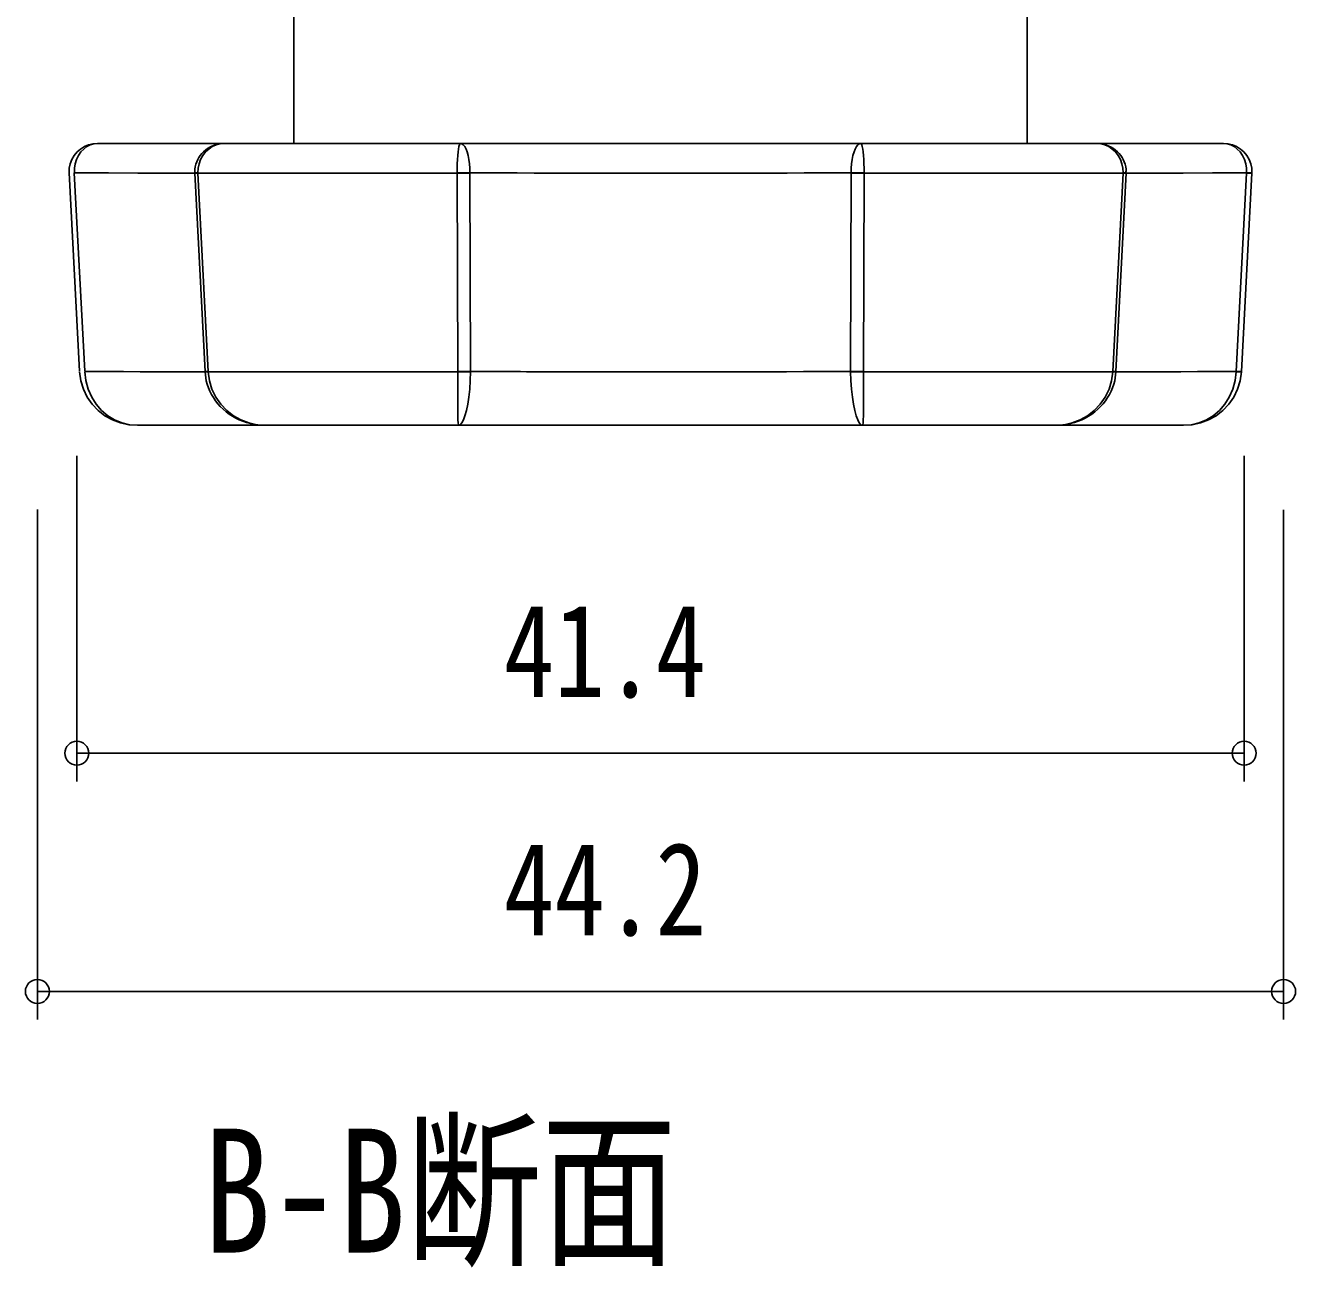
# Model space of a CAD drawing. Units: millimetres on the paper. Extents: x -420 to 420, y -297 to 297.
# Drawn here: x 86.99 to 132.04, y -86.66 to -42.58 of the extents above; entities that cross this region are included whole.
import ezdxf
from ezdxf.enums import TextEntityAlignment as Align

# ---------------------------------------------------------------- set-up
doc = ezdxf.new("R2010")
doc.units = ezdxf.units.MM
for name, color, linetype in [('0-2_USER1', 3, 'Continuous'), ('0-5_YKK_13', 4, 'Continuous'), ('0-7_YKK_D', 6, 'Continuous')]:
    doc.layers.add(name, color=color, linetype=linetype)
doc.styles.add('ＭＳ ゴシック', font='')
doc.styles.get('ＭＳ ゴシック').set_extended_font_data('MS Gothic')

msp = doc.modelspace()

# ---------------------------------------------------------------- linework, layer by layer
at = {"layer": '0-5_YKK_13'}
for p, q in [((96.513, -41.271), (96.513, -46.771)), ((122.513, -41.271), (122.513, -46.771)), ((94.025, -46.771), (102.24, -46.771)), ((116.786, -46.771), (124.93, -46.771)), ((88.906, -54.853), (88.535, -47.814)), ((89.093, -54.849), (88.723, -47.809)), ((93.108, -47.814), (92.998, -47.817)), ((93.358, -54.861), (92.999, -47.822)), ((93.108, -47.823), (92.999, -47.822)), ((93.108, -47.823), (102.301, -47.823)), ((93.469, -54.862), (93.108, -47.823)), ((102.301, -47.814), (102.754, -47.814)), ((102.301, -47.823), (102.754, -47.819)), ((102.323, -54.862), (102.301, -47.823)), ((102.754, -47.819), (102.778, -54.858)), ((116.254, -54.858), (116.278, -47.819)), ((116.278, -47.814), (116.731, -47.814)), ((116.278, -47.819), (116.731, -47.823)), ((116.731, -47.823), (116.709, -54.862)), ((125.917, -47.823), (116.731, -47.823)), ((125.556, -54.862), (125.917, -47.823)), ((125.667, -54.861), (126.026, -47.822)), ((125.917, -47.814), (126.026, -47.817)), ((125.917, -47.823), (126.026, -47.822)), ((129.927, -54.858), (130.3, -47.819)), ((130.115, -54.863), (130.488, -47.824)), ((130.3, -47.819), (130.49, -47.824)), ((130.301, -47.814), (130.49, -47.814)), ((93.469, -54.862), (93.358, -54.861)), ((93.47, -54.875), (93.358, -54.878)), ((102.323, -54.875), (93.47, -54.875)), ((102.323, -54.862), (102.778, -54.858)), ((102.323, -54.875), (102.778, -54.875)), ((116.254, -54.858), (116.709, -54.862)), ((116.254, -54.875), (116.709, -54.875)), ((116.709, -54.875), (125.555, -54.875)), ((125.555, -54.875), (125.666, -54.878)), ((125.556, -54.862), (125.667, -54.861)), ((129.926, -54.875), (130.115, -54.875)), ((129.927, -54.858), (130.116, -54.863)), ((102.18, -56.771), (95.473, -56.771)), ((123.481, -56.771), (116.846, -56.771))]:
    msp.add_line(p, q, dxfattribs=at)
for points in [[(88.535, -47.814), (88.542, -47.65), (88.575, -47.489), (88.634, -47.337), (88.717, -47.197), (88.822, -47.073), (88.944, -46.967), (89.081, -46.883), (89.23, -46.821), (89.386, -46.783), (89.546, -46.771)], [(88.725, -47.814), (88.73, -47.65), (88.757, -47.49), (88.804, -47.337), (88.871, -47.198), (88.956, -47.073), (89.055, -46.967), (89.166, -46.883), (89.288, -46.821), (89.415, -46.783), (89.546, -46.771), (90.027, -46.771), (90.471, -46.771), (90.885, -46.771), (91.277, -46.771), (91.649, -46.771), (91.993, -46.771), (92.315, -46.771), (92.617, -46.771), (92.898, -46.771), (93.158, -46.771), (93.401, -46.771), (93.624, -46.771), (93.816, -46.771), (93.913, -46.771), (93.97, -46.771), (94.025, -46.771)], [(93.007, -47.816), (93.003, -47.776), (93, -47.736), (93, -47.683), (93.011, -47.595), (93.033, -47.508), (93.063, -47.423), (93.099, -47.342), (93.141, -47.265), (93.19, -47.192), (93.246, -47.124), (93.307, -47.062), (93.375, -47.003), (93.447, -46.95), (93.524, -46.904), (93.606, -46.863), (93.691, -46.83), (93.779, -46.804), (93.869, -46.785), (93.96, -46.774), (94.001, -46.772), (94.024, -46.771), (94.047, -46.771)], [(93.108, -47.814), (93.114, -47.65), (93.145, -47.489), (93.2, -47.337), (93.278, -47.197), (93.375, -47.073), (93.489, -46.967), (93.616, -46.883), (93.754, -46.821), (93.899, -46.783), (94.047, -46.771)], [(102.24, -46.771), (102.86, -46.771), (103.497, -46.771), (104.15, -46.771), (104.821, -46.771), (105.506, -46.771), (106.663, -46.771), (108.075, -46.771), (109.513, -46.771), (110.951, -46.771), (112.363, -46.771), (113.52, -46.771), (114.205, -46.771), (114.876, -46.771), (115.53, -46.771), (116.166, -46.771), (116.786, -46.771)], [(102.301, -47.814), (102.302, -47.65), (102.305, -47.489), (102.312, -47.337), (102.321, -47.197), (102.332, -47.073), (102.346, -46.967), (102.362, -46.883), (102.379, -46.821), (102.398, -46.783), (102.418, -46.771)], [(116.278, -47.814), (115.243, -47.817), (114.608, -47.818), (114.002, -47.82), (113.129, -47.821), (111.345, -47.823), (109.516, -47.823), (107.687, -47.823), (105.903, -47.821), (105.03, -47.82), (104.424, -47.818), (103.789, -47.817), (102.754, -47.814), (102.752, -47.65), (102.741, -47.49), (102.721, -47.337), (102.692, -47.198), (102.657, -47.073), (102.615, -46.967), (102.57, -46.883), (102.52, -46.821), (102.47, -46.783), (102.418, -46.771)], [(116.278, -47.814), (116.28, -47.65), (116.292, -47.49), (116.312, -47.337), (116.34, -47.198), (116.376, -47.073), (116.417, -46.967), (116.463, -46.883), (116.512, -46.821), (116.563, -46.783), (116.614, -46.771)], [(116.731, -47.814), (116.731, -47.65), (116.727, -47.489), (116.721, -47.337), (116.712, -47.197), (116.7, -47.073), (116.686, -46.967), (116.671, -46.883), (116.653, -46.821), (116.634, -46.783), (116.614, -46.771)], [(124.93, -46.771), (125.039, -46.771), (125.112, -46.771), (125.21, -46.771), (125.402, -46.771), (125.625, -46.771), (125.868, -46.771), (126.129, -46.771), (126.409, -46.771), (126.711, -46.771), (127.033, -46.771), (127.378, -46.771), (127.749, -46.771), (128.141, -46.771), (128.556, -46.771), (128.999, -46.771), (129.479, -46.771)], [(126.018, -47.816), (126.022, -47.776), (126.024, -47.736), (126.024, -47.683), (126.014, -47.595), (125.991, -47.508), (125.962, -47.423), (125.926, -47.342), (125.883, -47.265), (125.834, -47.192), (125.779, -47.124), (125.718, -47.062), (125.65, -47.003), (125.578, -46.95), (125.5, -46.904), (125.419, -46.863), (125.334, -46.83), (125.246, -46.804), (125.156, -46.785), (125.064, -46.774), (125.024, -46.772), (125.001, -46.771), (124.978, -46.771)], [(125.917, -47.814), (125.911, -47.65), (125.88, -47.489), (125.824, -47.337), (125.747, -47.197), (125.65, -47.073), (125.536, -46.967), (125.409, -46.883), (125.27, -46.821), (125.126, -46.783), (124.978, -46.771)], [(130.301, -47.814), (130.295, -47.65), (130.269, -47.49), (130.221, -47.337), (130.154, -47.198), (130.07, -47.073), (129.97, -46.967), (129.859, -46.883), (129.738, -46.821), (129.61, -46.783), (129.479, -46.771)], [(130.49, -47.814), (130.483, -47.65), (130.45, -47.489), (130.391, -47.337), (130.308, -47.197), (130.204, -47.073), (130.081, -46.967), (129.944, -46.883), (129.795, -46.821), (129.639, -46.783), (129.479, -46.771)], [(88.726, -47.814), (89.939, -47.818), (90.974, -47.82), (91.458, -47.821), (92.029, -47.822), (92.999, -47.822)], [(130.301, -47.814), (129.088, -47.818), (128.052, -47.82), (127.568, -47.821), (126.996, -47.822), (126.026, -47.822)], [(88.91, -54.875), (88.952, -55.188), (89.043, -55.487), (89.179, -55.768), (89.355, -56.021), (89.567, -56.242), (89.808, -56.429), (90.072, -56.576), (90.356, -56.684), (90.653, -56.749), (90.958, -56.771)], [(93.36, -54.878), (92.777, -54.873), (91.602, -54.871), (91.063, -54.869), (90.47, -54.866), (89.819, -54.862), (89.099, -54.858)], [(89.099, -54.875), (89.136, -55.187), (89.217, -55.486), (89.34, -55.767), (89.498, -56.02), (89.689, -56.242), (89.908, -56.429), (90.148, -56.576), (90.407, -56.684), (90.679, -56.749), (90.958, -56.771)], [(95.495, -56.771), (95.413, -56.768), (95.331, -56.764), (95.237, -56.756), (95.101, -56.737), (94.966, -56.708), (94.832, -56.671), (94.701, -56.627), (94.572, -56.574), (94.448, -56.513), (94.328, -56.445), (94.213, -56.37), (94.103, -56.288), (93.999, -56.199), (93.901, -56.103), (93.812, -56.004), (93.73, -55.9), (93.655, -55.79), (93.588, -55.675), (93.528, -55.557), (93.478, -55.437), (93.436, -55.316), (93.403, -55.193), (93.384, -55.086), (93.373, -54.982), (93.363, -54.878)], [(93.47, -54.875), (93.512, -55.188), (93.603, -55.487), (93.739, -55.768), (93.915, -56.021), (94.127, -56.242), (94.366, -56.429), (94.627, -56.576), (94.908, -56.684), (95.199, -56.749), (95.495, -56.771)], [(102.323, -54.875), (102.323, -55.188), (102.322, -55.487), (102.321, -55.768), (102.321, -56.021), (102.322, -56.242), (102.324, -56.429), (102.329, -56.576), (102.336, -56.684), (102.345, -56.749), (102.358, -56.771)], [(102.778, -54.875), (102.768, -55.187), (102.747, -55.486), (102.715, -55.767), (102.676, -56.02), (102.629, -56.242), (102.577, -56.429), (102.523, -56.576), (102.467, -56.684), (102.412, -56.749), (102.358, -56.771)], [(102.778, -54.858), (102.858, -54.858), (102.936, -54.859), (103.01, -54.859), (103.081, -54.86), (103.149, -54.86), (103.214, -54.86), (103.276, -54.861), (103.336, -54.861), (103.393, -54.861), (103.447, -54.862), (103.499, -54.862), (103.548, -54.862), (103.595, -54.862), (103.639, -54.863), (103.682, -54.863), (103.722, -54.863), (103.759, -54.863), (103.795, -54.863), (103.828, -54.864), (103.86, -54.864), (103.89, -54.864), (103.918, -54.864), (103.944, -54.864), (103.968, -54.864), (103.99, -54.864), (104.012, -54.865), (104.031, -54.865), (104.049, -54.865), (104.066, -54.865), (104.081, -54.865), (104.095, -54.865), (104.108, -54.865), (104.119, -54.865), (104.13, -54.865), (104.148, -54.865), (104.162, -54.865), (104.173, -54.865), (104.182, -54.865), (104.188, -54.865)], [(104.188, -54.865), (104.194, -54.866), (104.197, -54.866), (104.224, -54.866), (104.331, -54.866), (104.547, -54.867), (104.764, -54.868), (104.983, -54.868), (105.204, -54.869), (105.426, -54.87), (105.872, -54.871), (106.322, -54.872), (106.776, -54.873), (107.233, -54.874), (107.693, -54.874), (108.081, -54.875), (108.471, -54.875), (108.864, -54.875), (109.259, -54.875), (110.044, -54.875), (111.593, -54.874), (113.113, -54.871), (113.984, -54.868), (114.588, -54.866), (115.221, -54.863), (116.254, -54.858)], [(116.254, -54.875), (116.264, -55.187), (116.285, -55.486), (116.317, -55.767), (116.357, -56.02), (116.404, -56.242), (116.455, -56.429), (116.509, -56.576), (116.565, -56.684), (116.621, -56.749), (116.675, -56.771)], [(116.709, -54.875), (116.71, -55.188), (116.71, -55.487), (116.711, -55.768), (116.712, -56.021), (116.711, -56.242), (116.708, -56.429), (116.704, -56.576), (116.697, -56.684), (116.687, -56.749), (116.675, -56.771)], [(129.926, -54.875), (129.889, -55.187), (129.808, -55.486), (129.685, -55.767), (129.527, -56.02), (129.336, -56.242), (129.118, -56.429), (128.878, -56.576), (128.618, -56.684), (128.346, -56.749), (128.067, -56.771), (127.574, -56.771), (127.118, -56.771), (126.692, -56.771), (126.291, -56.771), (125.913, -56.771), (125.562, -56.771), (125.236, -56.771), (124.931, -56.771), (124.65, -56.771), (124.391, -56.771), (124.15, -56.771), (123.932, -56.771), (123.747, -56.771), (123.655, -56.771), (123.585, -56.771), (123.481, -56.771)], [(125.555, -54.875), (125.513, -55.188), (125.422, -55.487), (125.285, -55.768), (125.109, -56.021), (124.898, -56.242), (124.658, -56.429), (124.397, -56.576), (124.117, -56.684), (123.826, -56.749), (123.529, -56.771)], [(123.529, -56.771), (123.612, -56.768), (123.693, -56.764), (123.788, -56.756), (123.924, -56.737), (124.059, -56.708), (124.193, -56.671), (124.324, -56.627), (124.453, -56.574), (124.577, -56.513), (124.697, -56.445), (124.812, -56.37), (124.921, -56.288), (125.025, -56.199), (125.123, -56.103), (125.212, -56.004), (125.295, -55.9), (125.37, -55.79), (125.437, -55.675), (125.496, -55.557), (125.547, -55.437), (125.589, -55.316), (125.621, -55.193), (125.64, -55.086), (125.652, -54.982), (125.661, -54.878)], [(125.666, -54.878), (126.911, -54.873), (127.425, -54.871), (127.963, -54.869), (128.556, -54.866), (129.207, -54.862), (129.927, -54.858)], [(130.115, -54.875), (130.073, -55.188), (129.982, -55.487), (129.846, -55.768), (129.67, -56.021), (129.458, -56.242), (129.217, -56.429), (128.953, -56.576), (128.669, -56.684), (128.372, -56.749), (128.067, -56.771)], [(95.473, -56.771), (95.308, -56.771), (95.129, -56.771), (94.926, -56.771), (94.697, -56.771), (94.44, -56.771), (94.161, -56.771), (93.861, -56.771), (93.538, -56.771), (93.195, -56.771), (92.831, -56.771), (92.487, -56.771), (92.211, -56.771), (91.924, -56.771), (91.627, -56.771), (91.309, -56.771), (90.958, -56.771)], [(116.846, -56.771), (116.231, -56.771), (115.602, -56.771), (114.959, -56.771), (114.301, -56.771), (113.633, -56.771), (112.622, -56.771), (111.256, -56.771), (109.871, -56.771), (109.258, -56.771), (108.907, -56.771), (108.556, -56.771), (108.207, -56.771), (107.859, -56.771), (107.428, -56.771), (106.743, -56.771), (106.064, -56.771), (105.392, -56.771), (104.727, -56.771), (104.07, -56.771), (103.425, -56.771), (102.795, -56.771), (102.18, -56.771)]]:
    msp.add_lwpolyline(points, dxfattribs=at)
at = {"layer": '0-7_YKK_D'}
for p, q in [((88.813, -57.86), (88.813, -69.406)), ((130.213, -57.86), (130.213, -69.406)), ((87.413, -59.76), (87.413, -77.858)), ((131.613, -59.769), (131.613, -77.858)), ((130.213, -68.406), (88.813, -68.406)), ((131.613, -76.858), (87.413, -76.858))]:
    msp.add_line(p, q, dxfattribs=at)
for centre in [(88.813, -68.406), (130.213, -68.406), (87.413, -76.858), (131.613, -76.858)]:
    msp.add_circle(centre, 0.425, dxfattribs=at)

# ---------------------------------------------------------------- texts
at = {"layer": '0-2_USER1', "style": 'ＭＳ ゴシック', "width": 0.8}
msp.add_text('B-B断面', height=4.399, dxfattribs=at).set_placement((93.302, -87.444), align=Align.BOTTOM_LEFT)
at = {"layer": '0-7_YKK_D', "style": 'ＭＳ ゴシック', "width": 0.8}
for s, p in [('41.4', (103.953, -67.406)), ('44.2', (103.953, -75.858))]:
    msp.add_text(s, height=3.299, dxfattribs=at).set_placement(p, align=Align.BOTTOM_LEFT)

doc.saveas('drawing.dxf')
